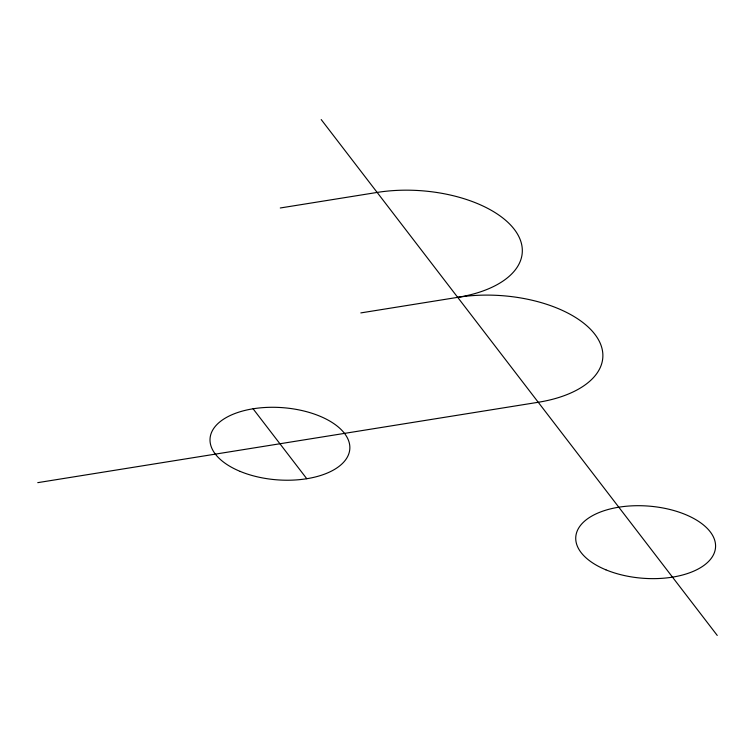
<?xml version="1.0" encoding="UTF-8"?>
<svg xmlns="http://www.w3.org/2000/svg" width="755" height="755" viewBox="0 0 755 755"><rect width="100%" height="100%" fill="white"/><g stroke="black" fill="none" stroke-linecap="round" stroke-linejoin="round"><path stroke-width="1.13" d="M280.275 207.984L377.151 192.431A105.124 54.303 4.3 0 1 514.287 229.331A105.124 54.303 4.3 0 1 457.7 297.347L360.824 312.91M37.75 482.653L538.249 402.273A105.115 54.294 4.3 0 0 594.836 334.257A105.115 54.294 4.3 0 0 457.7 297.357M321.205 119.564L717.25 635.436M253.076 408.785L306.775 478.727M605.906 569.827A70.083 36.202 4.3 0 0 715.353 548.932A70.083 36.202 4.3 0 0 615.684 507.747A70.083 36.202 4.3 0 0 605.906 569.827M240.184 471.413A70.083 36.202 4.3 0 0 349.631 450.527A70.083 36.202 4.3 0 0 249.962 409.333A70.083 36.202 4.3 0 0 240.184 471.413"/></g></svg>
